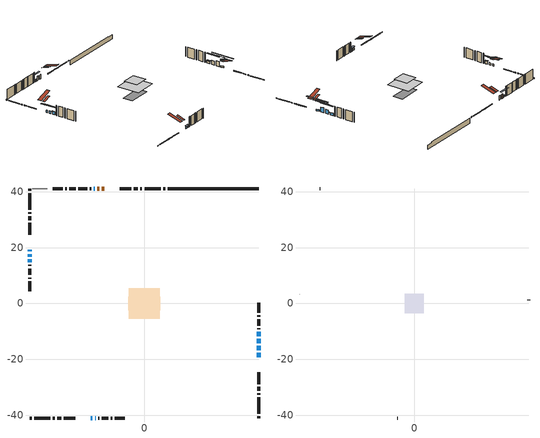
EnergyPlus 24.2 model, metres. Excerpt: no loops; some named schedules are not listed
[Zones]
conditioned space
 floor outside (Floor1 construction): -0.84,-0.84 -0.84,0.84 0.84,0.84 0.84,-0.84 z0.61
 floor adiabatic (AdiabaticFloorConstruction): -5.55,-5.55 -5.55,5.55 5.55,5.55 5.55,-5.55 z3.05
 floor foundation (Slab1 construction): -5.74,-2.41 -5.74,2.41 5.74,2.41 5.74,-2.41 z-1.73
 wall outside (RimJoist1 construction): 7.52,41.07 6.89,41.07 / -41.07,-41.07 -40.44,-41.07 / -41.07,41.07 -41.07,40.44 / 41.07,-41.07 41.07,-40.44 z0.61:0.91
 wall outside (RimJoist2 construction): 5.97,41.07 0.11,41.07 / -39.51,-41.07 -33.66,-41.07 / -41.07,39.51 -41.07,33.66 / 41.07,-39.51 41.07,-33.66 z0.61:0.91
 wall outside (RimJoist3 construction): -0.82,41.07 -1.39,41.07 / -32.73,-41.07 -32.16,-41.07 / -41.07,32.73 -41.07,32.16 / 41.07,-32.73 41.07,-32.16 z0.61:0.91
 wall outside (RimJoist4 construction): -2.32,41.07 -3.69,41.07 / -31.23,-41.07 -29.85,-41.07 / -41.07,31.23 -41.07,29.85 / 41.07,-31.23 41.07,-29.85 z0.61:0.91
 wall outside (RimJoist5 construction): -4.62,41.07 -8.81,41.07 / -28.92,-41.07 -24.73,-41.07 / -41.07,28.92 -41.07,24.73 / 41.07,-28.92 41.07,-24.73 z0.61:0.91
 wall outside (AdiabaticWallConstruction 1): -16.1,41.07 -16.77,41.07 z0.61:2.64
 wall outside (AdiabaticWallConstruction): -19.19,-41.07 -18.58,-41.07 z0.61:1.58; 41.07,-19.19 41.07,-17.72 z0.61:1.37; -17.65,-41.07 -17.41,-41.07 z0.61:1.83; 41.07,-16.79 41.07,-15.11 z0.61:3.02; 41.07,-14.18 41.07,-12.63 z0.61:2.64; -41.07,19.19 -41.07,18.66 / -17.7,41.07 -18.16,41.07 z0.61:1.65; 41.07,-11.71 41.07,-10.16 z0.61:1.73; -41.07,17.73 -41.07,16.71 z0.61:1.81; -41.07,15.79 -41.07,14.77 z0.61:2.03
 wall outside (Wall1 construction): -19.09,41.07 -19.47,41.07 / -16.48,-41.07 -16.1,-41.07 / -41.07,13.84 -41.07,13.46 / 41.07,-9.23 41.07,-8.85 z0.61:5.49
 wall outside (Wall3 construction): -24.65,41.07 -26.94,41.07 / -15.17,-41.07 -12.89,-41.07 / -41.07,12.53 -41.07,10.24 / 41.07,-7.92 41.07,-5.63 z0.61:5.49
 wall outside (Wall4 construction): -27.87,41.07 -28.29,41.07 / -11.96,-41.07 -11.54,-41.07 / -41.07,9.31 -41.07,8.89 / 41.07,-4.7 41.07,-4.28 z0.61:5.49
 wall outside (Wall5 construction): -29.22,41.07 -32.87,41.07 / -10.61,-41.07 -6.95,-41.07 / -41.07,7.96 -41.07,4.31 / 41.07,-3.35 41.07,0.3 z0.61:5.49
 wall foundation (FoundationWall1 construction): 8.45,41.07,-1.73 8.45,41.07,0.61 37.8,41.07,0.61 37.8,41.07,0.27 41.07,41.07,0.27 41.07,41.07,-1.73
 wall othersidecoefficients (AdiabaticWallConstruction 1): -14.35,41.07 -15.17,41.07 z0.61:2.64
 wall othersidecoefficients (Wall2 construction): -20.4,41.07 -23.72,41.07 z0.61:5.49
 wall adiabatic (Wall7 construction): -34.81,41.07 -40.14,41.07 z0.61:5.49
 window (WindowConstruction 7): -19.19,-41.07 -18.58,-41.07 z0.61:1.58
 window (WindowConstruction 9): 41.07,-19.19 41.07,-17.72 z0.61:1.37
 window (WindowConstruction 8): -17.65,-41.07 -17.41,-41.07 z0.61:1.83
 window (WindowConstruction): 41.07,-16.79 41.07,-15.11 z0.61:3.02
 window (WindowConstruction 1): 41.07,-14.18 41.07,-12.64 z0.61:2.64
 window (WindowConstruction 2): -41.07,19.19 -41.07,18.66 z0.61:1.65
 window (WindowConstruction 3): 41.07,-11.71 41.07,-10.16 z0.61:1.73
 window (WindowConstruction 4): -17.7,41.07 -18.16,41.07 z0.61:1.65
 window (WindowConstruction 5): -41.07,17.73 -41.07,16.71 z0.61:1.8
 window (WindowConstruction 6): -41.07,15.78 -41.07,14.77 z0.61:2.03
 door inside (Door): -14.35,41.07 -15.17,41.07 z0.61:2.64
 door (Door 1): -16.1,41.07 -16.77,41.07 z0.61:2.64
 ceiling adiabatic (AdiabaticFloorConstruction): 5.55,-5.55 5.55,5.55 -5.55,5.55 -5.55,-5.55 z3.05
 roof outside (Roof2 construction): -13.42,41.07,5.49 -13.42,37.31,6.74 -12.43,37.31,6.74 -12.43,41.07,5.49; -20.12,-41.07,5.49 -20.12,-37.31,6.74 -21.11,-37.31,6.74 -21.11,-41.07,5.49; -41.07,20.12,5.49 -37.31,20.12,6.74 -37.31,21.11,6.74 -41.07,21.11,5.49; 41.07,-20.12,5.49 37.31,-20.12,6.74 37.31,-21.11,6.74 41.07,-21.11,5.49
attic - vented
 floor to conditioned space (Floor2 construction Reversed): -3.43,-3.43 -3.43,3.43 3.43,3.43 3.43,-3.43 z5.49
 wall outside (Wall6 construction): -33.8,41.07 -33.88,41.07 / -6.02,-41.07 -5.95,-41.07 / -41.07,3.38 -41.07,3.3 / 41.07,1.23 41.07,1.31 z0.61:5.49
 roof outside (Roof1 construction): -11.5,41.07,5.49 -11.5,34.38,7.72 -9.74,34.38,7.72 -9.74,41.07,5.49; -22.04,-41.07,5.49 -22.04,-34.38,7.72 -23.8,-34.38,7.72 -23.8,-41.07,5.49; -41.07,22.04,5.49 -34.38,22.04,7.72 -34.38,23.8,7.72 -41.07,23.8,5.49; 41.07,-22.04,5.49 34.38,-22.04,7.72 34.38,-23.8,7.72 41.07,-23.8,5.49
shading: -17.97,-41.07 -19.8,-41.07 -19.8,-41.98 -17.97,-41.98 z2.19; 41.07,-12.64 41.07,-24.27 41.48,-24.27 41.48,-12.64 z6.45; 41.07,-12.47 41.07,-19.43 41.48,-19.43 41.48,-12.47 z5.66; 41.07,-10 41.07,-16.82 41.48,-16.82 41.48,-10 z5.28; -41.07,16.02 -41.07,21.83 -41.48,21.83 -41.48,16.02 z4.29; 41.07,-9.96 41.07,-11.91 41.48,-11.91 41.48,-9.96 z1.93; -20.8,41.07 -15.06,41.07 -15.06,41.48 -20.8,41.48 z4.29; -41.07,14.07 -41.07,20.37 -41.48,20.37 -41.48,14.07 z4.44; -41.07,14.57 -41.07,15.99 -41.48,15.99 -41.48,14.57 z2.23
[Building]
Building 1: Terrain=Suburbs
[Site:Location]
Ottawa Intl AP_ON: Latitude {deg}=45.32; Longitude {deg}=-75.67; Time Zone {hr}=-5; Elevation {m}=115; Keep Site Location Information=Yes
[Site:GroundTemperature:Shallow]
1.18808, -1.19398, -1.38475, -0.254337, 4.28362, 8.80044, 12.7163, 15.1969, 15.4076, 13.3901, 9.57408, 5.19582
[Site:WaterMainsTemperature]
Calculation Method=Schedule; Temperature Schedule=mains temperature schedule
[Material] Roughness=Rough; Thermal Absorptance=0.9
Name | Thickness {m} | Conductivity {W/m-K} | Density {kg/m3} | Specific Heat {J/kg-K} | Solar Absorptance | Visible Absorptance
asphalt or fiberglass shingles | 0.00635 | 0.162714 | 1121.4 | 1465.45 | 0.4 | 0.4
ceiling loosefill ins | 0.254 | 0.0480833 | 16.02 | 1046.75 | 0.7 | 0.7
ceiling stud and cavity | 0.1397 | 0.306318 | 65.682 | 1177.47 | 0.7 | 0.7
concrete 4.0 in. | 0.1016 | 1.803125 | 2242.8 | 837.4 | 0.7 | 0.7
concrete 8.0 in. | 0.2032 | 1.803125 | 2242.8 | 837.4 | 0.7 | 0.7
door material | 0.04445 | 0.060037 | 512.64 | 1214.23 | 0.7 | 0.7
door material 1 | 0.04445 | 0.053851 | 512.64 | 1214.23 | 0.7 | 0.7
exterior vertical ins | 0.0480821 | 0.029427 | 32.04 | 1214.23 | 0.7 | 0.7
floor covering | 0.0127 | 0.0433444 | 54.468 | 1339.84 | 0.6 | 0.6
floor rigid ins | 0.103632 | 0.029427 | 32.04 | 1214.23 | 0.7 | 0.7
floor rigid ins 1; wall rigid ins 2 | 0.512978 | 0.029427 | 32.04 | 1214.23 | 0.7 | 0.7
floor stud and cavity | 0.1397 | 1.09891 | 92.3553 | 1139.71 | 0.7 | 0.7
floor stud and cavity 1 | 0.1397 | 1.75129 | 37.0049 | 1207.88 | 0.7 | 0.7
furniture material conditioned space 1 | 0.1524 | 0.115458 | 640.8 | 1214.23 | 0.6 | 0.6
gypsum board | 0.0127 | 0.160291 | 801 | 837.4 | 0.6 | 0.6
gypsum board 1 | 0.0127 | 0.160291 | 801 | 837.4 | 0.7 | 0.7
osb sheathing 0.5 in. | 0.0127 | 0.115458 | 512.64 | 1214.23 | 0.7 | 0.7
osb sheathing 0.75 in. | 0.01905 | 0.115458 | 512.64 | 1214.23 | 0.7 | 0.7
osb sheathing 2.0 in. | 0.0508 | 0.115458 | 512.64 | 1214.23 | 0.7 | 0.7
rim joist rigid ins; roof rigid ins; wall rigid ins | 0.051816 | 0.029427 | 32.04 | 1214.23 | 0.7 | 0.7
rim joist stud and cavity | 0.0508 | 0.0360364 | 125.044 | 1163.47 | 0.6 | 0.6
rim joist stud and cavity 1 | 0.0508 | 0.0407728 | 125.044 | 1163.47 | 0.6 | 0.6
rim joist stud and cavity 2 | 0.0508 | 0.0361719 | 125.044 | 1163.47 | 0.6 | 0.6
rim joist stud and cavity 3 | 0.0508 | 0.0455349 | 125.044 | 1163.47 | 0.6 | 0.6
rim joist stud and cavity 4 | 0.0508 | 0.0408884 | 125.044 | 1163.47 | 0.6 | 0.6
roof stud and cavity | 0.2032 | 0.155781 | 78.34581 | 1123.46 | 0.7 | 0.7
slab rigid ins | 0.00259235 | 0.029427 | 32.04 | 1214.23 | 0.7 | 0.7
wall rigid ins 1 | 0.051816 | 0.029427 | 32.04 | 1214.23 | 0.4 | 0.4
wall stud and cavity | 0.1397 | 0.307522 | 139.0536 | 1170.24 | 0.7 | 0.7
wall stud and cavity 1 | 0.1397 | 0.257979 | 139.0536 | 1170.24 | 0.7 | 0.7
wall stud and cavity 2 | 0.1397 | 0.221619 | 139.0536 | 1170.24 | 0.7 | 0.7
wall stud and cavity 3 | 0.1397 | 0.285397 | 139.0536 | 1170.24 | 0.7 | 0.7
wall stud and cavity 4 | 0.1397 | 0.215013 | 139.0536 | 1170.24 | 0.7 | 0.7
wall stud and cavity 5 | 0.0889 | 6.1454 | 50.32683 | 1063.81 | 0.6 | 0.6
wall stud and cavity 6 | 0.1397 | 0.171899 | 139.0536 | 1170.24 | 0.7 | 0.7
wall stud and cavity 7 | 0.0889 | 0.380278 | 52.3479 | 1209.89 | 0.7 | 0.7
wall stud and cavity 8 | 0.0889 | 0.391764 | 83.0341 | 1211.67 | 0.7 | 0.7
wood siding | 0.0254 | 0.102417 | 544.68 | 1172.36 | 0.4 | 0.4
wood siding 1 | 0.00254 | 0.102417 | 544.68 | 1172.36 | 0.4 | 0.4
wood siding 2; wood siding 3; wood siding 4 | 0.0254 | 0.102417 | 544.68 | 1172.36 | 0.7 | 0.7
[WindowMaterial:SimpleGlazingSystem]
Name | U-Factor {W/m2-K} | Solar Heat Gain Coefficient
WindowMaterial | 2.881585 | 0.7
WindowMaterial 1 | 2.98492 | 0.58
WindowMaterial 2 | 2.986628 | 0.6
WindowMaterial 3 | 2.91452 | 0.67
WindowMaterial 4 | 3.003662 | 0.58
WindowMaterial 5 | 2.93098 | 0.66
WindowMaterial 6 | 2.9236 | 0.66
WindowMaterial 7 | 2.97584 | 0.61
WindowMaterial 8 | 3.04114 | 0.54
WindowMaterial 9 | 2.94177 | 0.65
[Construction]
AdiabaticFloorConstruction: floor stud and cavity 1, floor rigid ins 1, osb sheathing 0.75 in., floor covering
AdiabaticWallConstruction: wood siding 3, wall rigid ins 2, wall stud and cavity 7, gypsum board
AdiabaticWallConstruction 1: wood siding 4, wall rigid ins 2, wall stud and cavity 7, gypsum board
Door: door material
Door 1: door material 1
Floor1 construction: floor stud and cavity, floor rigid ins, osb sheathing 0.75 in., floor covering
Floor2 construction Reversed: gypsum board, ceiling stud and cavity, ceiling loosefill ins
FoundationWall1 construction: concrete 8.0 in., gypsum board 1
furniture construction conditioned space 1: furniture material conditioned space 1
PartitionWallConstruction: gypsum board, wall stud and cavity 8, gypsum board
RimJoist1 construction: wood siding 2, rim joist rigid ins, osb sheathing 2.0 in., rim joist stud and cavity
RimJoist2 construction: wood siding 2, rim joist rigid ins, osb sheathing 2.0 in., rim joist stud and cavity 1
RimJoist3 construction: wood siding 2, rim joist rigid ins, osb sheathing 2.0 in., rim joist stud and cavity 2
RimJoist4 construction: wood siding 2, rim joist rigid ins, osb sheathing 2.0 in., rim joist stud and cavity 3
RimJoist5 construction: wood siding 2, rim joist rigid ins, osb sheathing 2.0 in., rim joist stud and cavity 4
Roof1 construction: asphalt or fiberglass shingles
Roof2 construction: asphalt or fiberglass shingles, roof rigid ins, osb sheathing 0.75 in., roof stud and cavity, gypsum board
Slab1 construction: slab rigid ins, concrete 4.0 in.
Wall1 construction: wood siding, wall rigid ins, osb sheathing 0.5 in., wall stud and cavity, gypsum board
Wall2 construction: wall rigid ins 1, osb sheathing 0.5 in., wall stud and cavity 1, gypsum board
Wall3 construction: wood siding, wall rigid ins, osb sheathing 0.5 in., wall stud and cavity 2, gypsum board
Wall4 construction: wood siding, wall rigid ins, osb sheathing 0.5 in., wall stud and cavity 3, gypsum board
Wall5 construction: wood siding, wall rigid ins, osb sheathing 0.5 in., wall stud and cavity 4, gypsum board
Wall6 construction: wood siding 1, wall stud and cavity 5
Wall7 construction: wall rigid ins 1, osb sheathing 0.5 in., wall stud and cavity 6, gypsum board
WindowConstruction: WindowMaterial
WindowConstruction 1: WindowMaterial 1
WindowConstruction 2: WindowMaterial 2
WindowConstruction 3: WindowMaterial 3
WindowConstruction 4: WindowMaterial 4
WindowConstruction 5: WindowMaterial 5
WindowConstruction 6: WindowMaterial 6
WindowConstruction 7: WindowMaterial 7
WindowConstruction 8: WindowMaterial 8
WindowConstruction 9: WindowMaterial 9
[Zone] Multiplier=1; Part of Total Floor Area=Yes
Name | Volume {m3}
attic - vented | 17.0473
conditioned space | 458.7
[Space]
Name | Zone | Volume {m3}
attic - vented 1 | attic - vented | 17.0473
conditioned space 1 | conditioned space | 458.7
[ZoneInfiltration:EffectiveLeakageArea]
infil attic - vented 1: Zone or Space=attic - vented 1; Schedule=Always On Discrete; Effective Air Leakage Area {cm2}=1984; Stack Coefficient=0.0004941; Wind Coefficient=1.50185e-05
[ZoneMixing]
whole house fan mix: Zone or Space=attic - vented; Schedule=Always On Continuous; Design Flow Rate Calculation Method=Flow/Zone; Design Flow Rate {m3/s}=0; Source Zone or Space=conditioned space
[SurfaceProperty:ExposedFoundationPerimeter]
Slab1: Exposed Perimeter Calculation Method=TotalExposedPerimeter; Total Exposed Perimeter {m}=32.614
[SurfaceProperty:OtherSideCoefficients]
other non-freezing space: Combined Convective/Radiative Film Coefficient {W/m2-K}=8.35; Constant Temperature Coefficient=1; External Dry-Bulb Temperature Coefficient=0; Ground Temperature Coefficient=0; Wind Speed Coefficient=0; Zone Air Temperature Coefficient=0; Constant Temperature Schedule=other non-freezing space; Previous Other Side Temperature Coefficient=0
[InternalMass] Zone or ZoneList=conditioned space; Space or SpaceList=conditioned space 1
Name | Construction | Surface Area {m2}
furniture mass conditioned space 1 | furniture construction conditioned space 1 | 72.5518
partition wall mass | PartitionWallConstruction | 181.38
[Lights]
interior lighting: Zone or ZoneList or Space or SpaceList=conditioned space 1; Schedule=interior lighting schedule; Design Level Calculation Method=LightingLevel; Lighting Level {W}=343.2; Return Air Fraction=0; Fraction Radiant=0.6; Fraction Visible=0.2; Fraction Replaceable=1
[People]
occupants: Zone or ZoneList or Space or SpaceList=conditioned space 1; Number of People Schedule=occupants schedule; Number of People Calculation Method=People; Number of People=3; Fraction Radiant=0.314171; Sensible Heat Fraction=0.56303; Activity Level Schedule=occupants activity schedule; Carbon Dioxide Generation Rate {m3/s-W}=0; Enable ASHRAE 55 Comfort Warnings=No; Mean Radiant Temperature Calculation Type=EnclosureAveraged
[ElectricEquipment] Zone or ZoneList or Space or SpaceList=conditioned space 1; Design Level Calculation Method=EquipmentLevel
Name | Schedule | Design Level {W} | Fraction Latent | Fraction Radiant | Fraction Lost
clothes dryer | clothes dryer schedule | 140.772 | 0.015 | 0.081 | 0.85
clothes washer | clothes washer schedule | 32.1985 | 0.03 | 0.162 | 0.7
cooking range | cooking range schedule | 208.969 | 0.08 | 0.432 | 0.2
dishwasher | dishwasher schedule | 66.8632 | 0.3 | 0.18 | 0.4
fridge | fridge schedule | 72.9452 | 0 | 0.6 | 0
mech vent bath fan 0 | mech vent bath fan 0 schedule | 43 | 0 | 0 | 1
mech vent bath fan 1 | mech vent bath fan 1 schedule | 43 | 0 | 0 | 1
mech vent house fan | mech vent house fan schedule | 0 | 0 | 0 | 1
mech vent house fan cfis | mech vent house fan cfis schedule | 0 | 0 | 0 | 0
misc plug loads | misc plug loads schedule | 494.7 | 0.045 | 0.513 | 0.1
whole house fan | Always On Discrete | 0 | 0 | 0 | 1
[OtherEquipment] Zone or ZoneList or Space or SpaceList=conditioned space 1; Design Level Calculation Method=EquipmentLevel
Name | Fuel Type | Schedule | Design Level {W} | Fraction Latent | Fraction Radiant | Fraction Lost
clothes dryer 1 | Electricity | clothes dryer schedule | 0 | 0.015 | 0.081 | 0.85
cooking range 1 | Electricity | cooking range schedule | 0 | 0.08 | 0.432 | 0.2
general water use latent | None | general water use schedule | 59.3978 | 1 | 0 | 0
general water use sensible | None | general water use schedule | -58.539 | 0 | 0.6 | 0
mech vent house fan latent load | None | Always On Discrete | 0 | 1 | 0 | 0
mech vent house fan sensible load | None | Always On Discrete | 0 | 0 | 0 | 0
water heater energy adjustment1 | NaturalGas | Always On Discrete | 0.01 | 0 | 0 | 1
[ZoneInfiltration:DesignFlowRate] Zone or ZoneList or Space or SpaceList=conditioned space 1; Schedule=Always On Discrete; Design Flow Rate Calculation Method=Flow/Zone; Design Flow Rate {m3/s}=0
infil flow; natural vent flow; whole house fan flow
[Foundation:Kiva]
Foundation Kiva 1: Initial Indoor Air Temperature {C}=18; Wall Height Above Grade {m}=0.609996; Wall Depth Below Slab {m}=0.2032; Custom Block Material Name 1=exterior vertical ins; Custom Block Depth 1 {m}=2.34001; Custom Block X Position 1 {m}=0.2159; Custom Block Z Position 1 {m}=0
[Foundation:Kiva:Settings]
Soil Conductivity {W/m-K}=0.849921; Soil Density {kg/m3}=1842.3; Soil Specific Heat {J/kg-K}=418.7; Ground Solar Absorptivity=0.9; Ground Thermal Absorptivity=0.9; Ground Surface Roughness {m}=0.03; Far-Field Width {m}=40; Deep-Ground Boundary Condition=ZeroFlux; Deep-Ground Depth {m}=40; Minimum Cell Dimension {m}=0.2; Maximum Cell Growth Coefficient=3; Simulation Timestep=Timestep
[Exterior:Lights]
exterior lighting: Schedule=exterior lighting schedule; Design Level {W}=75.6
[Schedule:Constant]
Name | Hourly Value
Always On Continuous; mech vent house fan schedule; mech vent house fan cfis schedule; Always On Discrete | 1
other non-freezing space; fridge schedule | 0
occupants activity schedule | 117.228
[Schedule:Week:Daily]
interior lighting schedule Week Rule - Jan1-Jan27: interior lighting schedule day, interior lighting schedule day, interior lighting schedule day, interior lighting schedule day, interior lighting schedule day, interior lighting schedule day, interior lighting schedule day, interior lighting schedule default day, interior lighting schedule default day, interior lighting schedule default day, interior lighting schedule default day, interior lighting schedule default day
interior lighting schedule Week Rule - Jan28-Feb3: interior lighting schedule day, interior lighting schedule day, interior lighting schedule day, interior lighting schedule day, interior lighting schedule day 1, interior lighting schedule day 1, interior lighting schedule day 1, interior lighting schedule default day, interior lighting schedule default day, interior lighting schedule default day, interior lighting schedule default day, interior lighting schedule default day
interior lighting schedule Week Rule - Feb4-Feb24: interior lighting schedule day 1, interior lighting schedule day 1, interior lighting schedule day 1, interior lighting schedule day 1, interior lighting schedule day 1, interior lighting schedule day 1, interior lighting schedule day 1, interior lighting schedule default day, interior lighting schedule default day, interior lighting schedule default day, interior lighting schedule default day, interior lighting schedule default day
interior lighting schedule Week Rule - Feb25-Mar3: interior lighting schedule day 1, interior lighting schedule day 1, interior lighting schedule day 1, interior lighting schedule day 1, interior lighting schedule day 2, interior lighting schedule day 2, interior lighting schedule day 2, interior lighting schedule default day, interior lighting schedule default day, interior lighting schedule default day, interior lighting schedule default day, interior lighting schedule default day
interior lighting schedule Week Rule - Mar4-Mar31: interior lighting schedule day 2, interior lighting schedule day 2, interior lighting schedule day 2, interior lighting schedule day 2, interior lighting schedule day 2, interior lighting schedule day 2, interior lighting schedule day 2, interior lighting schedule default day, interior lighting schedule default day, interior lighting schedule default day, interior lighting schedule default day, interior lighting schedule default day
interior lighting schedule Week Rule - Apr1-Apr28: interior lighting schedule day 3, interior lighting schedule day 3, interior lighting schedule day 3, interior lighting schedule day 3, interior lighting schedule day 3, interior lighting schedule day 3, interior lighting schedule day 3, interior lighting schedule default day, interior lighting schedule default day, interior lighting schedule default day, interior lighting schedule default day, interior lighting schedule default day
interior lighting schedule Week Rule - Apr29-May5: interior lighting schedule day 3, interior lighting schedule day 3, interior lighting schedule day 4, interior lighting schedule day 4, interior lighting schedule day 4, interior lighting schedule day 4, interior lighting schedule day 4, interior lighting schedule default day, interior lighting schedule default day, interior lighting schedule default day, interior lighting schedule default day, interior lighting schedule default day
interior lighting schedule Week Rule - May6-May26: interior lighting schedule day 4, interior lighting schedule day 4, interior lighting schedule day 4, interior lighting schedule day 4, interior lighting schedule day 4, interior lighting schedule day 4, interior lighting schedule day 4, interior lighting schedule default day, interior lighting schedule default day, interior lighting schedule default day, interior lighting schedule default day, interior lighting schedule default day
interior lighting schedule Week Rule - May27-Jun2: interior lighting schedule day 4, interior lighting schedule day 4, interior lighting schedule day 4, interior lighting schedule day 4, interior lighting schedule day 4, interior lighting schedule day 5, interior lighting schedule day 5, interior lighting schedule default day, interior lighting schedule default day, interior lighting schedule default day, interior lighting schedule default day, interior lighting schedule default day
interior lighting schedule Week Rule - Jun3-Jun30: interior lighting schedule day 5, interior lighting schedule day 5, interior lighting schedule day 5, interior lighting schedule day 5, interior lighting schedule day 5, interior lighting schedule day 5, interior lighting schedule day 5, interior lighting schedule default day, interior lighting schedule default day, interior lighting schedule default day, interior lighting schedule default day, interior lighting schedule default day
interior lighting schedule Week Rule - Jul1-Jul28: interior lighting schedule day 6, interior lighting schedule day 6, interior lighting schedule day 6, interior lighting schedule day 6, interior lighting schedule day 6, interior lighting schedule day 6, interior lighting schedule day 6, interior lighting schedule default day, interior lighting schedule default day, interior lighting schedule default day, interior lighting schedule default day, interior lighting schedule default day
interior lighting schedule Week Rule - Jul29-Aug4: interior lighting schedule day 6, interior lighting schedule day 6, interior lighting schedule day 6, interior lighting schedule day 7, interior lighting schedule day 7, interior lighting schedule day 7, interior lighting schedule day 7, interior lighting schedule default day, interior lighting schedule default day, interior lighting schedule default day, interior lighting schedule default day, interior lighting schedule default day
interior lighting schedule Week Rule - Aug5-Aug25: interior lighting schedule day 7, interior lighting schedule day 7, interior lighting schedule day 7, interior lighting schedule day 7, interior lighting schedule day 7, interior lighting schedule day 7, interior lighting schedule day 7, interior lighting schedule default day, interior lighting schedule default day, interior lighting schedule default day, interior lighting schedule default day, interior lighting schedule default day
interior lighting schedule Week Rule - Aug26-Sep1: interior lighting schedule day 7, interior lighting schedule day 7, interior lighting schedule day 7, interior lighting schedule day 7, interior lighting schedule day 7, interior lighting schedule day 7, interior lighting schedule day 8, interior lighting schedule default day, interior lighting schedule default day, interior lighting schedule default day, interior lighting schedule default day, interior lighting schedule default day
interior lighting schedule Week Rule - Sep2-Sep29: interior lighting schedule day 8, interior lighting schedule day 8, interior lighting schedule day 8, interior lighting schedule day 8, interior lighting schedule day 8, interior lighting schedule day 8, interior lighting schedule day 8, interior lighting schedule default day, interior lighting schedule default day, interior lighting schedule default day, interior lighting schedule default day, interior lighting schedule default day
interior lighting schedule Week Rule - Sep30-Oct6: interior lighting schedule day 8, interior lighting schedule day 9, interior lighting schedule day 9, interior lighting schedule day 9, interior lighting schedule day 9, interior lighting schedule day 9, interior lighting schedule day 9, interior lighting schedule default day, interior lighting schedule default day, interior lighting schedule default day, interior lighting schedule default day, interior lighting schedule default day
interior lighting schedule Week Rule - Oct7-Oct27: interior lighting schedule day 9, interior lighting schedule day 9, interior lighting schedule day 9, interior lighting schedule day 9, interior lighting schedule day 9, interior lighting schedule day 9, interior lighting schedule day 9, interior lighting schedule default day, interior lighting schedule default day, interior lighting schedule default day, interior lighting schedule default day, interior lighting schedule default day
interior lighting schedule Week Rule - Oct28-Nov3: interior lighting schedule day 9, interior lighting schedule day 9, interior lighting schedule day 9, interior lighting schedule day 9, interior lighting schedule day 10, interior lighting schedule day 10, interior lighting schedule day 10, interior lighting schedule default day, interior lighting schedule default day, interior lighting schedule default day, interior lighting schedule default day, interior lighting schedule default day
interior lighting schedule Week Rule - Nov4-Nov24: interior lighting schedule day 10, interior lighting schedule day 10, interior lighting schedule day 10, interior lighting schedule day 10, interior lighting schedule day 10, interior lighting schedule day 10, interior lighting schedule day 10, interior lighting schedule default day, interior lighting schedule default day, interior lighting schedule default day, interior lighting schedule default day, interior lighting schedule default day
interior lighting schedule Week Rule - Nov25-Dec1: interior lighting schedule day 10, interior lighting schedule day 10, interior lighting schedule day 10, interior lighting schedule day 10, interior lighting schedule day 10, interior lighting schedule day 10, interior lighting schedule day 11, interior lighting schedule default day, interior lighting schedule default day, interior lighting schedule default day, interior lighting schedule default day, interior lighting schedule default day
interior lighting schedule Week Rule - Dec2-Dec31: interior lighting schedule day 11, interior lighting schedule day 11, interior lighting schedule day 11, interior lighting schedule day 11, interior lighting schedule day 11, interior lighting schedule day 11, interior lighting schedule day 11, interior lighting schedule default day, interior lighting schedule default day, interior lighting schedule default day, interior lighting schedule default day, interior lighting schedule default day
occupants schedule Week Rule - Jan1-Dec31: occupants schedule day, occupants schedule day, occupants schedule day, occupants schedule day, occupants schedule day, occupants schedule day, occupants schedule day, occupants schedule default day, occupants schedule default day, occupants schedule default day, occupants schedule default day, occupants schedule default day
clothes dryer schedule Week Rule - Jan1-Dec31: clothes dryer schedule day, clothes dryer schedule day, clothes dryer schedule day, clothes dryer schedule day, clothes dryer schedule day, clothes dryer schedule day, clothes dryer schedule day, clothes dryer schedule default day, clothes dryer schedule default day, clothes dryer schedule default day, clothes dryer schedule default day, clothes dryer schedule default day
clothes washer schedule Week Rule - Jan1-Dec31: clothes washer schedule day, clothes washer schedule day, clothes washer schedule day, clothes washer schedule day, clothes washer schedule day, clothes washer schedule day, clothes washer schedule day, clothes washer schedule default day, clothes washer schedule default day, clothes washer schedule default day, clothes washer schedule default day, clothes washer schedule default day
cooking range schedule Week Rule - Jan1-Dec31: cooking range schedule day, cooking range schedule day, cooking range schedule day, cooking range schedule day, cooking range schedule day, cooking range schedule day, cooking range schedule day, cooking range schedule default day, cooking range schedule default day, cooking range schedule default day, cooking range schedule default day, cooking range schedule default day
dishwasher schedule Week Rule - Jan1-Dec31: dishwasher schedule day, dishwasher schedule day, dishwasher schedule day, dishwasher schedule day, dishwasher schedule day, dishwasher schedule day, dishwasher schedule day, dishwasher schedule default day, dishwasher schedule default day, dishwasher schedule default day, dishwasher schedule default day, dishwasher schedule default day
mech vent bath fan 0 schedule Week Rule - Jan1-Dec31: mech vent bath fan 0 schedule day, mech vent bath fan 0 schedule day, mech vent bath fan 0 schedule day, mech vent bath fan 0 schedule day, mech vent bath fan 0 schedule day, mech vent bath fan 0 schedule day, mech vent bath fan 0 schedule day, mech vent bath fan 0 schedule default day, mech vent bath fan 0 schedule default day, mech vent bath fan 0 schedule default day, mech vent bath fan 0 schedule default day, mech vent bath fan 0 schedule default day
mech vent bath fan 1 schedule Week Rule - Jan1-Dec31: mech vent bath fan 1 schedule day, mech vent bath fan 1 schedule day, mech vent bath fan 1 schedule day, mech vent bath fan 1 schedule day, mech vent bath fan 1 schedule day, mech vent bath fan 1 schedule day, mech vent bath fan 1 schedule day, mech vent bath fan 1 schedule default day, mech vent bath fan 1 schedule default day, mech vent bath fan 1 schedule default day, mech vent bath fan 1 schedule default day, mech vent bath fan 1 schedule default day
misc plug loads schedule Week Rule - Jan1-Dec31: misc plug loads schedule day, misc plug loads schedule day, misc plug loads schedule day, misc plug loads schedule day, misc plug loads schedule day, misc plug loads schedule day, misc plug loads schedule day, misc plug loads schedule default day, misc plug loads schedule default day, misc plug loads schedule default day, misc plug loads schedule default day, misc plug loads schedule default day
general water use schedule Week Rule - Jan1-Dec31: general water use schedule day, general water use schedule day, general water use schedule day, general water use schedule day, general water use schedule day, general water use schedule day, general water use schedule day, general water use schedule default day, general water use schedule default day, general water use schedule default day, general water use schedule default day, general water use schedule default day
exterior lighting schedule Week Rule - Jan1-Jan27: exterior lighting schedule day, exterior lighting schedule day, exterior lighting schedule day, exterior lighting schedule day, exterior lighting schedule day, exterior lighting schedule day, exterior lighting schedule day, exterior lighting schedule default day, exterior lighting schedule default day, exterior lighting schedule default day, exterior lighting schedule default day, exterior lighting schedule default day
exterior lighting schedule Week Rule - Jan28-Feb3: exterior lighting schedule day, exterior lighting schedule day, exterior lighting schedule day, exterior lighting schedule day, exterior lighting schedule day 1, exterior lighting schedule day 1, exterior lighting schedule day 1, exterior lighting schedule default day, exterior lighting schedule default day, exterior lighting schedule default day, exterior lighting schedule default day, exterior lighting schedule default day
exterior lighting schedule Week Rule - Feb4-Feb24: exterior lighting schedule day 1, exterior lighting schedule day 1, exterior lighting schedule day 1, exterior lighting schedule day 1, exterior lighting schedule day 1, exterior lighting schedule day 1, exterior lighting schedule day 1, exterior lighting schedule default day, exterior lighting schedule default day, exterior lighting schedule default day, exterior lighting schedule default day, exterior lighting schedule default day
exterior lighting schedule Week Rule - Feb25-Mar3: exterior lighting schedule day 1, exterior lighting schedule day 1, exterior lighting schedule day 1, exterior lighting schedule day 1, exterior lighting schedule day 2, exterior lighting schedule day 2, exterior lighting schedule day 2, exterior lighting schedule default day, exterior lighting schedule default day, exterior lighting schedule default day, exterior lighting schedule default day, exterior lighting schedule default day
exterior lighting schedule Week Rule - Mar4-Mar31: exterior lighting schedule day 2, exterior lighting schedule day 2, exterior lighting schedule day 2, exterior lighting schedule day 2, exterior lighting schedule day 2, exterior lighting schedule day 2, exterior lighting schedule day 2, exterior lighting schedule default day, exterior lighting schedule default day, exterior lighting schedule default day, exterior lighting schedule default day, exterior lighting schedule default day
exterior lighting schedule Week Rule - Apr1-Apr28: exterior lighting schedule day 3, exterior lighting schedule day 3, exterior lighting schedule day 3, exterior lighting schedule day 3, exterior lighting schedule day 3, exterior lighting schedule day 3, exterior lighting schedule day 3, exterior lighting schedule default day, exterior lighting schedule default day, exterior lighting schedule default day, exterior lighting schedule default day, exterior lighting schedule default day
exterior lighting schedule Week Rule - Apr29-May5: exterior lighting schedule day 3, exterior lighting schedule day 3, exterior lighting schedule day 4, exterior lighting schedule day 4, exterior lighting schedule day 4, exterior lighting schedule day 4, exterior lighting schedule day 4, exterior lighting schedule default day, exterior lighting schedule default day, exterior lighting schedule default day, exterior lighting schedule default day, exterior lighting schedule default day
[Schedule:Year]
interior lighting schedule: interior lighting schedule Week Rule - Jan1-Jan27, 1, 1, 1, 27, interior lighting schedule Week Rule - Jan28-Feb3, 1, 28, 2, 3, interior lighting schedule Week Rule - Feb4-Feb24, 2, 4, 2, 24, interior lighting schedule Week Rule - Feb25-Mar3, 2, 25, 3, 3, interior lighting schedule Week Rule - Mar4-Mar31, 3, 4, 3, 31, interior lighting schedule Week Rule - Apr1-Apr28, 4, 1, 4, 28, interior lighting schedule Week Rule - Apr29-May5, 4, 29, 5, 5, interior lighting schedule Week Rule - May6-May26, 5, 6, 5, 26, interior lighting schedule Week Rule - May27-Jun2, 5, 27, 6, 2, interior lighting schedule Week Rule - Jun3-Jun30, 6, 3, 6, 30, interior lighting schedule Week Rule - Jul1-Jul28, 7, 1, 7, 28, interior lighting schedule Week Rule - Jul29-Aug4, 7, 29, 8, 4, interior lighting schedule Week Rule - Aug5-Aug25, 8, 5, 8, 25, interior lighting schedule Week Rule - Aug26-Sep1, 8, 26, 9, 1, interior lighting schedule Week Rule - Sep2-Sep29, 9, 2, 9, 29, interior lighting schedule Week Rule - Sep30-Oct6, 9, 30, 10, 6, interior lighting schedule Week Rule - Oct7-Oct27, 10, 7, 10, 27, interior lighting schedule Week Rule - Oct28-Nov3, 10, 28, 11, 3, interior lighting schedule Week Rule - Nov4-Nov24, 11, 4, 11, 24, interior lighting schedule Week Rule - Nov25-Dec1, 11, 25, 12, 1, interior lighting schedule Week Rule - Dec2-Dec31, 12, 2, 12, 31
occupants schedule: occupants schedule Week Rule - Jan1-Dec31, 1, 1, 12, 31
clothes dryer schedule: clothes dryer schedule Week Rule - Jan1-Dec31, 1, 1, 12, 31
clothes washer schedule: clothes washer schedule Week Rule - Jan1-Dec31, 1, 1, 12, 31
cooking range schedule: cooking range schedule Week Rule - Jan1-Dec31, 1, 1, 12, 31
dishwasher schedule: dishwasher schedule Week Rule - Jan1-Dec31, 1, 1, 12, 31
mech vent bath fan 0 schedule: mech vent bath fan 0 schedule Week Rule - Jan1-Dec31, 1, 1, 12, 31
mech vent bath fan 1 schedule: mech vent bath fan 1 schedule Week Rule - Jan1-Dec31, 1, 1, 12, 31
misc plug loads schedule: misc plug loads schedule Week Rule - Jan1-Dec31, 1, 1, 12, 31
general water use schedule: general water use schedule Week Rule - Jan1-Dec31, 1, 1, 12, 31
exterior lighting schedule: exterior lighting schedule Week Rule - Jan1-Jan27, 1, 1, 1, 27, exterior lighting schedule Week Rule - Jan28-Feb3, 1, 28, 2, 3, exterior lighting schedule Week Rule - Feb4-Feb24, 2, 4, 2, 24, exterior lighting schedule Week Rule - Feb25-Mar3, 2, 25, 3, 3, exterior lighting schedule Week Rule - Mar4-Mar31, 3, 4, 3, 31, exterior lighting schedule Week Rule - Apr1-Apr28, 4, 1, 4, 28, exterior lighting schedule Week Rule - Apr29-May5, 4, 29, 5, 5, exterior lighting schedule Week Rule - May6-May26, 5, 6, 5, 26, exterior lighting schedule Week Rule - May27-Jun2, 5, 27, 6, 2, exterior lighting schedule Week Rule - Jun3-Jun30, 6, 3, 6, 30, exterior lighting schedule Week Rule - Jul1-Jul28, 7, 1, 7, 28, exterior lighting schedule Week Rule - Jul29-Aug4, 7, 29, 8, 4, exterior lighting schedule Week Rule - Aug5-Aug25, 8, 5, 8, 25, exterior lighting schedule Week Rule - Aug26-Sep1, 8, 26, 9, 1, exterior lighting schedule Week Rule - Sep2-Sep29, 9, 2, 9, 29, exterior lighting schedule Week Rule - Sep30-Oct6, 9, 30, 10, 6, exterior lighting schedule Week Rule - Oct7-Oct27, 10, 7, 10, 27, exterior lighting schedule Week Rule - Oct28-Nov3, 10, 28, 11, 3, exterior lighting schedule Week Rule - Nov4-Nov24, 11, 4, 11, 24, exterior lighting schedule Week Rule - Nov25-Dec1, 11, 25, 12, 1, exterior lighting schedule Week Rule - Dec2-Dec31, 12, 2, 12, 31
[Schedule:Compact]
mains temperature schedule: Through: 01/01, For: AllDays, Until: 24:00, 5.98056, Through: 01/02, For: AllDays, Until: 24:00, 5.90111, Through: 01/03, For: AllDays, Until: 24:00, 5.82222, Through: 01/04, For: AllDays, Until: 24:00, 5.74556, Through: 01/05, For: AllDays, Until: 24:00, 5.66944, Through: 01/06, For: AllDays, Until: 24:00, 5.595, Through: 01/07, For: AllDays, Until: 24:00, 5.52222, Through: 01/08, For: AllDays, Until: 24:00, 5.45, Through: 01/09, For: AllDays, Until: 24:00, 5.38, Through: 01/10, For: AllDays, Until: 24:00, 5.31111, Through: 01/11, For: AllDays, Until: 24:00, 5.24333, Through: 01/12, For: AllDays, Until: 24:00, 5.17778, Through: 01/13, For: AllDays, Until: 24:00, 5.11333, Through: 01/14, For: AllDays, Until: 24:00, 5.05, Through: 01/15, For: AllDays, Until: 24:00, 4.98833, Through: 01/16, For: AllDays, Until: 24:00, 4.92889, Through: 01/17, For: AllDays, Until: 24:00, 4.87, Through: 01/18, For: AllDays, Until: 24:00, 4.81333, Through: 01/19, For: AllDays, Until: 24:00, 4.75833, Through: 01/20, For: AllDays, Until: 24:00, 4.70444, Through: 01/21, For: AllDays, Until: 24:00, 4.65278, Through: 01/22, For: AllDays, Until: 24:00, 4.60222, Through: 01/23, For: AllDays, Until: 24:00, 4.55333, Through: 01/24, For: AllDays, Until: 24:00, 4.50667, Through: 01/25, For: AllDays, Until: 24:00, 4.46111, Through: 01/26, For: AllDays, Until: 24:00, 4.41722, Through: 01/27, For: AllDays, Until: 24:00, 4.37556, Through: 01/28, For: AllDays, Until: 24:00, 4.335, Through: 01/29, For: AllDays, Until: 24:00, 4.29667, Through: 01/30, For: AllDays, Until: 24:00, 4.26, Through: 01/31, For: AllDays, Until: 24:00, 4.225, Through: 02/01, For: AllDays, Until: 24:00, 4.19167, Through: 02/02, For: AllDays, Until: 24:00, 4.16, Through: 02/03, For: AllDays, Until: 24:00, 4.13056, Through: 02/04, For: AllDays, Until: 24:00, 4.10278, Through: 02/05, For: AllDays, Until: 24:00, 4.07667, Through: 02/06, For: AllDays, Until: 24:00, 4.05222, Through: 02/07, For: AllDays, Until: 24:00, 4.03, Through: 02/08, For: AllDays, Until: 24:00, 4.00889, Through: 02/09, For: AllDays, Until: 24:00, 3.99056, Through: 02/10, For: AllDays, Until: 24:00, 3.97333, Through: 02/11, For: AllDays, Until: 24:00, 3.95833, Through: 02/12, For: AllDays, Until: 24:00, 3.945, Through: 02/13, For: AllDays, Until: 24:00, 3.93333, Through: 02/14, For: AllDays, Until: 24:00, 3.92389, Through: 02/15, For: AllDays, Until: 24:00, 3.91611, Through: 02/16, For: AllDays, Until: 24:00, 3.91, Through: 02/17, For: AllDays, Until: 24:00, 3.90611, Through: 02/18, For: AllDays, Until: 24:00, 3.90389, Through: 02/19, For: AllDays, Until: 24:00, 3.90389, Through: 02/20, For: AllDays, Until: 24:00, 3.905, Through: 02/21, For: AllDays, Until: 24:00, 3.90889, Through: 02/22, For: AllDays, Until: 24:00, 3.91389, Through: 02/23, For: AllDays, Until: 24:00, 3.92111, Through: 02/24, For: AllDays, Until: 24:00, 3.93, Through: 02/25, For: AllDays, Until: 24:00, 3.94056, Through: 02/26, For: AllDays, Until: 24:00, 3.95333, Through: 02/27, For: AllDays, Until: 24:00, 3.96778, Through: 02/28, For: AllDays, Until: 24:00, 3.98444, Through: 03/01, For: AllDays, Until: 24:00, 4.00278, Through: 03/02, For: AllDays, Until: 24:00, 4.02278, Through: 03/03, For: AllDays, Until: 24:00, 4.04444, Through: 03/04, For: AllDays, Until: 24:00, 4.06833, Through: 03/05, For: AllDays, Until: 24:00, 4.09389, Through: 03/06, For: AllDays, Until: 24:00, 4.12111, Through: 03/07, For: AllDays, Until: 24:00, 4.15, Through: 03/08, For: AllDays, Until: 24:00, 4.18111, Through: 03/09, For: AllDays, Until: 24:00, 4.21333, Through: 03/10, For: AllDays, Until: 24:00, 4.24778, Through: 03/11, For: AllDays, Until: 24:00, 4.28389, Through: 03/12, For: AllDays, Until: 24:00, 4.32222, Through: 03/13, For: AllDays, Until: 24:00, 4.36167, Through: 03/14, For: AllDays, Until: 24:00, 4.40333, Through: 03/15, For: AllDays, Until: 24:00, 4.44611, Through: 03/16, For: AllDays, Until: 24:00, 4.49111, Through: 03/17, For: AllDays, Until: 24:00, 4.53722, Through: 03/18, For: AllDays, Until: 24:00, 4.58556, Through: 03/19, For: AllDays, Until: 24:00, 4.63556, Through: 03/20, For: AllDays, Until: 24:00, 4.68667, Through: 03/21, For: AllDays, Until: 24:00, 4.74, Through: 03/22, For: AllDays, Until: 24:00, 4.79444, Through: 03/23, For: AllDays, Until: 24:00, 4.85111, Through: 03/24, For: AllDays, Until: 24:00, 4.90889, Through: 03/25, For: AllDays, Until: 24:00, 4.96833, Through: 03/26, For: AllDays, Until: 24:00, 5.02944, Through: 03/27, For: AllDays, Until: 24:00, 5.09167, Through: 03/28, For: AllDays, Until: 24:00, 5.15556, Through: 03/29, For: AllDays, Until: 24:00, 5.22111, Through: 03/30, For: AllDays, Until: 24:00, 5.28833, Through: 03/31, For: AllDays, Until: 24:00, 5.35667, Through: 04/01, For: AllDays, Until: 24:00, 5.42667, Through: 04/02, For: AllDays, Until: 24:00, 5.49778, Through: 04/03, For: AllDays, Until: 24:00, 5.57056, Through: 04/04, For: AllDays, Until: 24:00, 5.64444, Through: 04/05, For: AllDays, Until: 24:00, 5.71944, Through: 04/06, For: AllDays, Until: 24:00, 5.79611, Through: 04/07, For: AllDays, Until: 24:00, 5.87444, Through: 04/08, For: AllDays, Until: 24:00, 5.95389, Through: 04/09, For: AllDays, Until: 24:00, 6.03389, Through: 04/10, For: AllDays, Until: 24:00, 6.11611, Through: 04/11, For: AllDays, Until: 24:00, 6.19889, Through: 04/12, For: AllDays, Until: 24:00, 6.28278, Through: 04/13, For: AllDays, Until: 24:00, 6.36833, Through: 04/14, For: AllDays, Until: 24:00, 6.45444, Through: 04/15, For: AllDays, Until: 24:00, 6.54222, Through: 04/16, For: AllDays, Until: 24:00, 6.63056, Through: 04/17, For: AllDays, Until: 24:00, 6.72056, Through: 04/18, For: AllDays, Until: 24:00, 6.81111, Through: 04/19, For: AllDays, Until: 24:00, 6.90278, Through: 04/20, For: AllDays, Until: 24:00, 6.99556, Through: 04/21, For: AllDays, Until: 24:00, 7.08889, Through: 04/22, For: AllDays, Until: 24:00, 7.18333, Through: 04/23, For: AllDays, Until: 24:00, 7.27889, Through: 04/24, For: AllDays, Until: 24:00, 7.375, Through: 04/25, For: AllDays, Until: 24:00, 7.47222, Through: 04/26, For: AllDays, Until: 24:00, 7.57, Through: 04/27, For: AllDays, Until: 24:00, 7.66889, Through: 04/28, For: AllDays, Until: 24:00, 7.76833, Through: 04/29, For: AllDays, Until: 24:00, 7.86833, Through: 04/30, For: AllDays, Until: 24:00, 7.96889, Through: 05/01, For: AllDays, Until: 24:00, 8.07056, Through: 05/02, For: AllDays, Until: 24:00, 8.17278, Through: 05/03, For: AllDays, Until: 24:00, 8.275, Through: 05/04, For: AllDays, Until: 24:00, 8.37833, Through: 05/05, For: AllDays, Until: 24:00, 8.48222, Through: 05/06, For: AllDays, Until: 24:00, 8.58667, Through: 05/07, For: AllDays, Until: 24:00, 8.69111, Through: 05/08, For: AllDays, Until: 24:00, 8.79667, Through: 05/09, For: AllDays, Until: 24:00, 8.90222, Through: 05/10, For: AllDays, Until: 24:00, 9.00833, Through: 05/11, For: AllDays, Until: 24:00, 9.11444, Through: 05/12, For: AllDays, Until: 24:00, 9.22111, Through: 05/13, For: AllDays, Until: 24:00, 9.32778, Through: 05/14, For: AllDays, Until: 24:00, 9.435, Through: 05/15, For: AllDays, Until: 24:00, 9.54278, Through: 05/16, For: AllDays, Until: 24:00, 9.65, Through: 05/17, For: AllDays, Until: 24:00, 9.75778, Through: 05/18, For: AllDays, Until: 24:00, 9.86611, Through: 05/19, For: AllDays, Until: 24:00, 9.97389, Through: 05/20, For: AllDays, Until: 24:00, 10.0822, Through: 05/21, For: AllDays, Until: 24:00, 10.19, Through: 05/22, For: AllDays, Until: 24:00, 10.2983, Through: 05/23, For: AllDays, Until: 24:00, 10.4061, Through: 05/24, For: AllDays, Until: 24:00, 10.5139, Through: 05/25, For: AllDays, Until: 24:00, 10.6222, Through: 05/26, For: AllDays, Until: 24:00, 10.73, Through: 05/27, For: AllDays, Until: 24:00, 10.8372, Through: 05/28, For: AllDays, Until: 24:00, 10.945, Through: 05/29, For: AllDays, Until: 24:00, 11.0517, Through: 05/30, For: AllDays, Until: 24:00, 11.1589, Through: 05/31, For: AllDays, Until: 24:00, 11.2656, Through: 06/01, For: AllDays, Until: 24:00, 11.3717, Through: 06/02, For: AllDays, Until: 24:00, 11.4778, Through: 06/03, For: AllDays, Until: 24:00, 11.5833, Through: 06/04, For: AllDays, Until: 24:00, 11.6883, Through: 06/05, For: AllDays, Until: 24:00, 11.7933, Through: 06/06, For: AllDays, Until: 24:00, 11.8972, Through: 06/07, For: AllDays, Until: 24:00, 12.0011, Through: 06/08, For: AllDays, Until: 24:00, 12.1044, Through: 06/09, For: AllDays, Until: 24:00, 12.2067, Through: 06/10, For: AllDays, Until: 24:00, 12.3089, Through: 06/11, For: AllDays, Until: 24:00, 12.4106, Through: 06/12, For: AllDays, Until: 24:00, 12.5111, Through: 06/13, For: AllDays, Until: 24:00, 12.6111, Through: 06/14, For: AllDays, Until: 24:00, 12.7106, Through: 06/15, For: AllDays, Until: 24:00, 12.8089, Through: 06/16, For: AllDays, Until: 24:00, 12.9067, Through: 06/17, For: AllDays, Until: 24:00, 13.0039, Through: 06/18, For: AllDays, Until: 24:00, 13.1, Through: 06/19, For: AllDays, Until: 24:00, 13.195, Through: 06/20, For: AllDays, Until: 24:00, 13.2894, Through: 06/21, For: AllDays, Until: 24:00, 13.3833, Through: 06/22, For: AllDays, Until: 24:00, 13.4756, Through: 06/23, For: AllDays, Until: 24:00, 13.5672, Through: 06/24, For: AllDays, Until: 24:00, 13.6578, Through: 06/25, For: AllDays, Until: 24:00, 13.7472, Through: 06/26, For: AllDays, Until: 24:00, 13.8356, Through: 06/27, For: AllDays, Until: 24:00, 13.9233, Through: 06/28, For: AllDays, Until: 24:00, 14.0094, Through: 06/29, For: AllDays, Until: 24:00, 14.0944, Through: 06/30, For: AllDays, Until: 24:00, 14.1789, Through: 07/01, For: AllDays, Until: 24:00, 14.2617, Through: 07/02, For: AllDays, Until: 24:00, 14.3433, Through: 07/03, For: AllDays, Until: 24:00, 14.4233, Through: 07/04, For: AllDays, Until: 24:00, 14.5028, Through: 07/05, For: AllDays, Until: 24:00, 14.5806, Through: 07/06, For: AllDays, Until: 24:00, 14.6567, Through: 07/07, For: AllDays, Until: 24:00, 14.7322, Through: 07/08, For: AllDays, Until: 24:00, 14.8061, Through: 07/09, For: AllDays, Until: 24:00, 14.8783, Through: 07/10, For: AllDays, Until: 24:00, 14.9494, Through: 07/11, For: AllDays, Until: 24:00, 15.0194, Through: 07/12, For: AllDays, Until: 24:00, 15.0878, Through: 07/13, For: AllDays, Until: 24:00, 15.1544, Through: 07/14, For: AllDays, Until: 24:00, 15.22, Through: 07/15, For: AllDays, Until: 24:00, 15.2833, Through: 07/16, For: AllDays, Until: 24:00, 15.3461, Through: 07/17, For: AllDays, Until: 24:00, 15.4067, Through: 07/18, For: AllDays, Until: 24:00, 15.4661, Through: 07/19, For: AllDays, Until: 24:00, 15.5239, Through: 07/20, For: AllDays, Until: 24:00, 15.58, Through: 07/21, For: AllDays, Until: 24:00, 15.6344, Through: 07/22, For: AllDays, Until: 24:00, 15.6872, Through: 07/23, For: AllDays, Until: 24:00, 15.7383, Through: 07/24, For: AllDays, Until: 24:00, 15.7883, Through: 07/25, For: AllDays, Until: 24:00, 15.8361, Through: 07/26, For: AllDays, Until: 24:00, 15.8822, Through: 07/27, For: AllDays, Until: 24:00, 15.9272, Through: 07/28, For: AllDays, Until: 24:00, 15.97, Through: 07/29, For: AllDays, Until: 24:00, 16.0111, Through: 07/30, For: AllDays, Until: 24:00, 16.0506, Through: 07/31, For: AllDays, Until: 24:00, 16.0883, Through: 08/01, For: AllDays, Until: 24:00, 16.1244, Through: 08/02, For: AllDays, Until: 24:00, 16.1583, Through: 08/03, For: AllDays, Until: 24:00, 16.1911, Through: 08/04, For: AllDays, Until: 24:00, 16.2217, Through: 08/05, For: AllDays, Until: 24:00, 16.2506, Through: 08/06, For: AllDays, Until: 24:00, 16.2778, Through: 08/07, For: AllDays, Until: 24:00, 16.3028, Through: 08/08, For: AllDays, Until: 24:00, 16.3267, Through: 08/09, For: AllDays, Until: 24:00, 16.3483, Through: 08/10, For: AllDays, Until: 24:00, 16.3678, Through: 08/11, For: AllDays, Until: 24:00, 16.3861, Through: 08/12, For: AllDays, Until: 24:00, 16.4022, Through: 08/13, For: AllDays, Until: 24:00, 16.4167, Through: 08/14, For: AllDays, Until: 24:00, 16.4289, Through: 08/15, For: AllDays, Until: 24:00, 16.4394, Through: 08/16, For: AllDays, Until: 24:00, 16.4483, Through: 08/17, For: AllDays, Until: 24:00, 16.455, Through: 08/18, For: AllDays, Until: 24:00, 16.4606, Through: 08/19, For: AllDays, Until: 24:00, 16.4633, Through: 08/20, For: AllDays, Until: 24:00, 16.465, Through: 08/21, For: AllDays, Until: 24:00, 16.4644, Through: 08/22, For: AllDays, Until: 24:00, 16.4622, Through: 08/23, For: AllDays, Until: 24:00, 16.4578, Through: 08/24, For: AllDays, Until: 24:00, 16.4517, Through: 08/25, For: AllDays, Until: 24:00, 16.4439, Through: 08/26, For: AllDays, Until: 24:00, 16.4339, Through: 08/27, For: AllDays, Until: 24:00, 16.4222, Through: 08/28, For: AllDays, Until: 24:00, 16.4089, Through: 08/29, For: AllDays, Until: 24:00, 16.3933, Through: 08/30, For: AllDays, Until: 24:00, 16.3761, Through: 08/31, For: AllDays, Until: 24:00, 16.3572, Through: 09/01, For: AllDays, Until: 24:00, 16.3361, Through: 09/02, For: AllDays, Until: 24:00, 16.3139, Through: 09/03, For: AllDays, Until: 24:00, 16.2894, Through: 09/04, For: AllDays, Until: 24:00, 16.2628, Through: 09/05, For: AllDays, Until: 24:00, 16.235, Through: 09/06, For: AllDays, Until: 24:00, 16.205, Through: 09/07, For: AllDays, Until: 24:00, 16.1733, Through: 09/08, For: AllDays, Until: 24:00, 16.14, Through: 09/09, For: AllDays, Until: 24:00, 16.1044, Through: 09/10, For: AllDays, Until: 24:00, 16.0678, Through: 09/11, For: AllDays, Until: 24:00, 16.0289, Through: 09/12, For: AllDays, Until: 24:00, 15.9889, Through: 09/13, For: AllDays, Until: 24:00, 15.9467, Through: 09/14, For: AllDays, Until: 24:00, 15.9028, Through: 09/15, For: AllDays, Until: 24:00, 15.8572, Through: 09/16, For: AllDays, Until: 24:00, 15.81, Through: 09/17, For: AllDays, Until: 24:00, 15.7611, Through: 09/18, For: AllDays, Until: 24:00, 15.7106, Through: 09/19, For: AllDays, Until: 24:00, 15.6583, Through: 09/20, For: AllDays, Until: 24:00, 15.6044, Through: 09/21, For: AllDays, Until: 24:00, 15.5489, Through: 09/22, For: AllDays, Until: 24:00, 15.4922, Through: 09/23, For: AllDays, Until: 24:00, 15.4333, Through: 09/24, For: AllDays, Until: 24:00, 15.3733, Through: 09/25, For: AllDays, Until: 24:00, 15.3117, Through: 09/26, For: AllDays, Until: 24:00, 15.2483, Through: 09/27, For: AllDays, Until: 24:00, 15.1839, Through: 09/28, For: AllDays, Until: 24:00, 15.1178, Through: 09/29, For: AllDays, Until: 24:00, 15.05, Through: 09/30, For: AllDays, Until: 24:00, 14.9811, Through: 10/01, For: AllDays, Until: 24:00, 14.9106, Through: 10/02, For: AllDays, Until: 24:00, 14.8389, Through: 10/03, For: AllDays, Until: 24:00, 14.7656, Through: 10/04, For: AllDays, Until: 24:00, 14.6906, Through: 10/05, For: AllDays, Until: 24:00, 14.615, Through: 10/06, For: AllDays, Until: 24:00, 14.5378, Through: 10/07, For: AllDays, Until: 24:00, 14.4589, Through: 10/08, For: AllDays, Until: 24:00, 14.3794, Through: 10/09, For: AllDays, Until: 24:00, 14.2983, Through: 10/10, For: AllDays, Until: 24:00, 14.2161, Through: 10/11, For: AllDays, Until: 24:00, 14.1322, Through: 10/12, For: AllDays, Until: 24:00, 14.0478, Through: 10/13, For: AllDays, Until: 24:00, 13.9622, Through: 10/14, For: AllDays, Until: 24:00, 13.875, Through: 10/15, For: AllDays, Until: 24:00, 13.7872, Through: 10/16, For: AllDays, Until: 24:00, 13.6983, Through: 10/17, For: AllDays, Until: 24:00, 13.6078, Through: 10/18, For: AllDays, Until: 24:00, 13.5167, Through: 10/19, For: AllDays, Until: 24:00, 13.425, Through: 10/20, For: AllDays, Until: 24:00, 13.3317, Through: 10/21, For: AllDays, Until: 24:00, 13.2378, Through: 10/22, For: AllDays, Until: 24:00, 13.1428, Through: 10/23, For: AllDays, Until: 24:00, 13.0472, Through: 10/24, For: AllDays, Until: 24:00, 12.9506, Through: 10/25, For: AllDays, Until: 24:00, 12.8528, Through: 10/26, For: AllDays, Until: 24:00, 12.755, Through: 10/27, For: AllDays, Until: 24:00, 12.6556, Through: 10/28, For: AllDays, Until: 24:00, 12.5561, Through: 10/29, For: AllDays, Until: 24:00, 12.4556, Through: 10/30, For: AllDays, Until: 24:00, 12.3544, Through: 10/31, For: AllDays, Until: 24:00, 12.2528, Through: 11/01, For: AllDays, Until: 24:00, 12.1506, Through: 11/02, For: AllDays, Until: 24:00, 12.0472, Through: 11/03, For: AllDays, Until: 24:00, 11.9439, Through: 11/04, For: AllDays, Until: 24:00, 11.84, Through: 11/05, For: AllDays, Until: 24:00, 11.7356, Through: 11/06, For: AllDays, Until: 24:00, 11.6306, Through: 11/07, For: AllDays, Until: 24:00, 11.525, Through: 11/08, For: AllDays, Until: 24:00, 11.4194, Through: 11/09, For: AllDays, Until: 24:00, 11.3133, Through: 11/10, For: AllDays, Until: 24:00, 11.2067, Through: 11/11, For: AllDays, Until: 24:00, 11.1, Through: 11/12, For: AllDays, Until: 24:00, 10.9928, Through: 11/13, For: AllDays, Until: 24:00, 10.8856, Through: 11/14, For: AllDays, Until: 24:00, 10.7778, Through: 11/15, For: AllDays, Until: 24:00, 10.6706, Through: 11/16, For: AllDays, Until: 24:00, 10.5628, Through: 11/17, For: AllDays, Until: 24:00, 10.4544, Through: 11/18, For: AllDays, Until: 24:00, 10.3467, Through: 11/19, For: AllDays, Until: 24:00, 10.2383, Through: 11/20, For: AllDays, Until: 24:00, 10.1306, Through: 11/21, For: AllDays, Until: 24:00, 10.0222, Through: 11/22, For: AllDays, Until: 24:00, 9.91444, Through: 11/23, For: AllDays, Until: 24:00, 9.80667, Through: 11/24, For: AllDays, Until: 24:00, 9.69833, Through: 11/25, For: AllDays, Until: 24:00, 9.59111, Through: 11/26, For: AllDays, Until: 24:00, 9.48333, Through: 11/27, For: AllDays, Until: 24:00, 9.37611, Through: 11/28, For: AllDays, Until: 24:00, 9.26889, Through: 11/29, For: AllDays, Until: 24:00, 9.16222, Through: 11/30, For: AllDays, Until: 24:00, 9.05556, Through: 12/01, For: AllDays, Until: 24:00, 8.94944, Through: 12/02, For: AllDays, Until: 24:00, 8.84389, Through: 12/03, For: AllDays, Until: 24:00, 8.73833, Through: 12/04, For: AllDays, Until: 24:00, 8.63333, Through: 12/05, For: AllDays, Until: 24:00, 8.52889, Through: 12/06, For: AllDays, Until: 24:00, 8.425, Through: 12/07, For: AllDays, Until: 24:00, 8.32167, Through: 12/08, For: AllDays, Until: 24:00, 8.21833, Through: 12/09, For: AllDays, Until: 24:00, 8.11611, Through: 12/10, For: AllDays, Until: 24:00, 8.01444, Through: 12/11, For: AllDays, Until: 24:00, 7.91333, Through: 12/12, For: AllDays, Until: 24:00, 7.81278, Through: 12/13, For: AllDays, Until: 24:00, 7.71333, Through: 12/14, For: AllDays, Until: 24:00, 7.61389, Through: 12/15, For: AllDays, Until: 24:00, 7.51611, Through: 12/16, For: AllDays, Until: 24:00, 7.41833, Through: 12/17, For: AllDays, Until: 24:00, 7.32167, Through: 12/18, For: AllDays, Until: 24:00, 7.22611, Through: 12/19, For: AllDays, Until: 24:00, 7.13111, Through: 12/20, For: AllDays, Until: 24:00, 7.03722, Through: 12/21, For: AllDays, Until: 24:00, 6.94389, Through: 12/22, For: AllDays, Until: 24:00, 6.85222, Through: 12/23, For: AllDays, Until: 24:00, 6.76111, Through: 12/24, For: AllDays, Until: 24:00, 6.67056, Through: 12/25, For: AllDays, Until: 24:00, 6.58167, Through: 12/26, For: AllDays, Until: 24:00, 6.49389, Through: 12/27, For: AllDays, Until: 24:00, 6.40667, Through: 12/28, For: AllDays, Until: 24:00, 6.32111, Through: 12/29, For: AllDays, Until: 24:00, 6.23611, Through: 12/30, For: AllDays, Until: 24:00, 6.15278, Through: 12/31, For: AllDays, Until: 24:00, 6.07056
